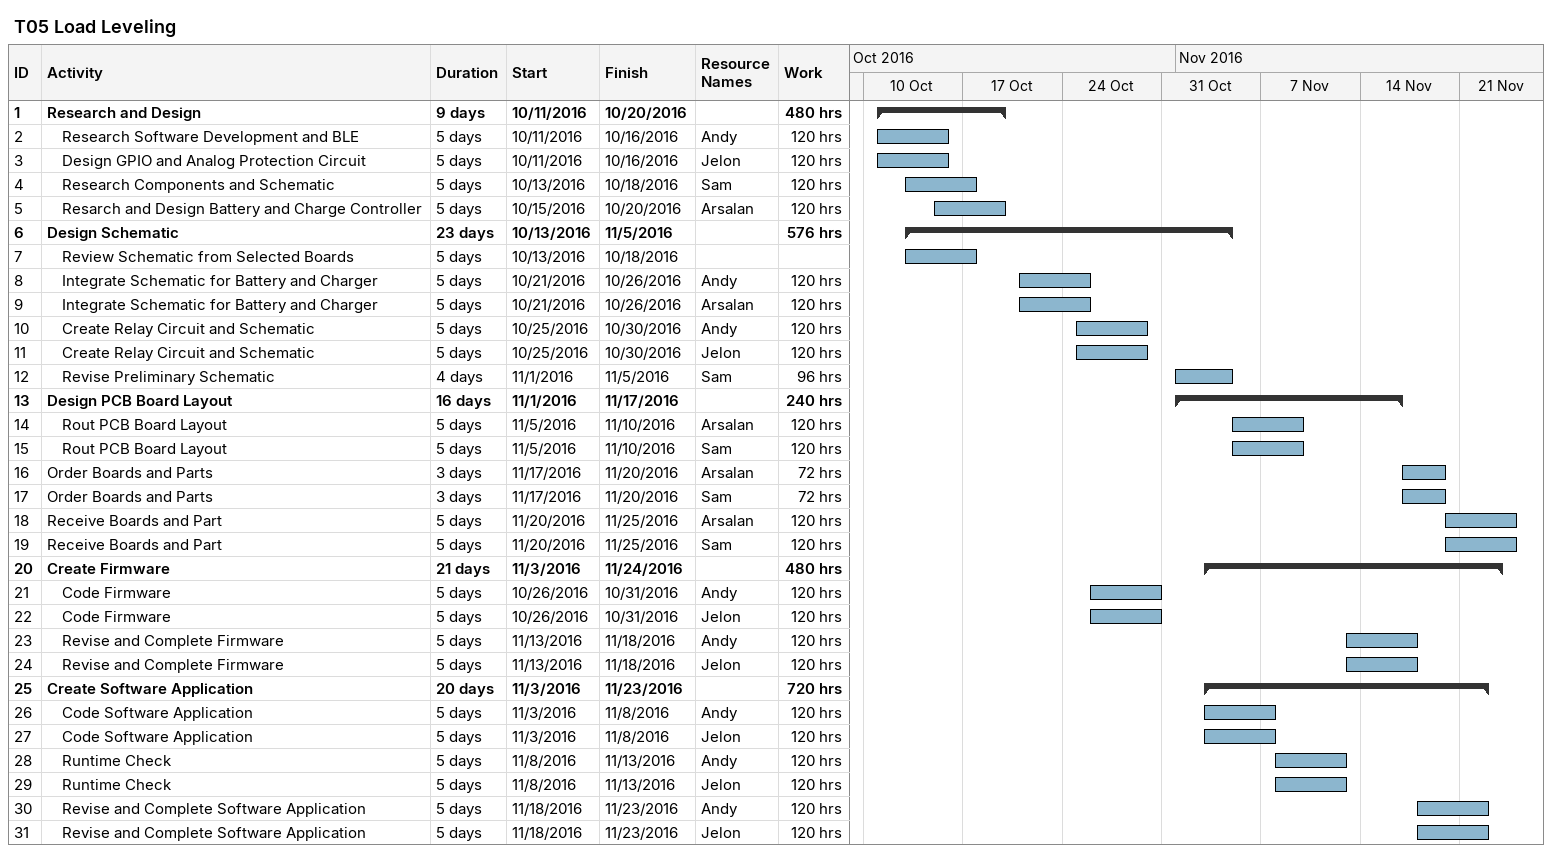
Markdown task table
T05 Load Leveling

| ID | Level | Task | Duration | Start | Finish | Resources | Work (h) |
|---|---|---|---|---|---|---|---|
| 1 | 1 | **Research and Design** | 9d | 2016-10-11 | 2016-10-20 |  | 480 |
| 2 | 2 | Research Software Development and BLE | 5d | 2016-10-11 | 2016-10-16 | Andy | 120 |
| 3 | 2 | Design GPIO and Analog Protection Circuit | 5d | 2016-10-11 | 2016-10-16 | Jelon | 120 |
| 4 | 2 | Research Components and Schematic | 5d | 2016-10-13 | 2016-10-18 | Sam | 120 |
| 5 | 2 | Resarch and Design Battery and Charge Controller | 5d | 2016-10-15 | 2016-10-20 | Arsalan | 120 |
| 6 | 1 | **Design Schematic** | 23d | 2016-10-13 | 2016-11-05 |  | 576 |
| 7 | 2 | Review Schematic from Selected Boards | 5d | 2016-10-13 | 2016-10-18 |  |  |
| 8 | 2 | Integrate Schematic for Battery and Charger | 5d | 2016-10-21 | 2016-10-26 | Andy | 120 |
| 9 | 2 | Integrate Schematic for Battery and Charger | 5d | 2016-10-21 | 2016-10-26 | Arsalan | 120 |
| 10 | 2 | Create Relay Circuit and Schematic | 5d | 2016-10-25 | 2016-10-30 | Andy | 120 |
| 11 | 2 | Create Relay Circuit and Schematic | 5d | 2016-10-25 | 2016-10-30 | Jelon | 120 |
| 12 | 2 | Revise Preliminary Schematic | 4d | 2016-11-01 | 2016-11-05 | Sam | 96 |
| 13 | 1 | **Design PCB Board Layout** | 16d | 2016-11-01 | 2016-11-17 |  | 240 |
| 14 | 2 | Rout PCB Board Layout | 5d | 2016-11-05 | 2016-11-10 | Arsalan | 120 |
| 15 | 2 | Rout PCB Board Layout | 5d | 2016-11-05 | 2016-11-10 | Sam | 120 |
| 16 | 1 | Order Boards and Parts | 3d | 2016-11-17 | 2016-11-20 | Arsalan | 72 |
| 17 | 1 | Order Boards and Parts | 3d | 2016-11-17 | 2016-11-20 | Sam | 72 |
| 18 | 1 | Receive Boards and Part | 5d | 2016-11-20 | 2016-11-25 | Arsalan | 120 |
| 19 | 1 | Receive Boards and Part | 5d | 2016-11-20 | 2016-11-25 | Sam | 120 |
| 20 | 1 | **Create Firmware** | 21d | 2016-11-03 | 2016-11-24 |  | 480 |
| 21 | 2 | Code Firmware | 5d | 2016-10-26 | 2016-10-31 | Andy | 120 |
| 22 | 2 | Code Firmware | 5d | 2016-10-26 | 2016-10-31 | Jelon | 120 |
| 23 | 2 | Revise and Complete Firmware | 5d | 2016-11-13 | 2016-11-18 | Andy | 120 |
| 24 | 2 | Revise and Complete Firmware | 5d | 2016-11-13 | 2016-11-18 | Jelon | 120 |
| 25 | 1 | **Create Software Application** | 20d | 2016-11-03 | 2016-11-23 |  | 720 |
| 26 | 2 | Code Software Application | 5d | 2016-11-03 | 2016-11-08 | Andy | 120 |
| 27 | 2 | Code Software Application | 5d | 2016-11-03 | 2016-11-08 | Jelon | 120 |
| 28 | 2 | Runtime Check | 5d | 2016-11-08 | 2016-11-13 | Andy | 120 |
| 29 | 2 | Runtime Check | 5d | 2016-11-08 | 2016-11-13 | Jelon | 120 |
| 30 | 2 | Revise and Complete Software Application | 5d | 2016-11-18 | 2016-11-23 | Andy | 120 |
| 31 | 2 | Revise and Complete Software Application | 5d | 2016-11-18 | 2016-11-23 | Jelon | 120 |
